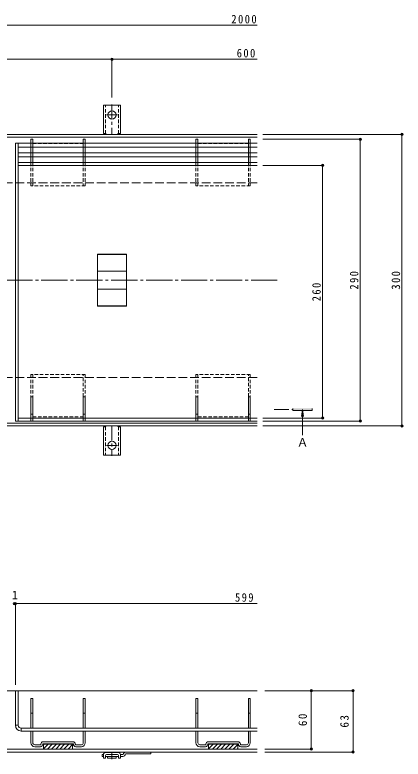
# Model space of a CAD drawing. Units: millimetres at full size, sheet at 1:3. Extents: x -1117 to 1162, y -824 to 816.
# Drawn here: x -408 to -8, y -433 to 332 of the extents above; entities that cross this region are included whole.
import ezdxf
from ezdxf.enums import TextEntityAlignment as Align

# ---------------------------------------------------------------- set-up
doc = ezdxf.new("R2010")
doc.units = ezdxf.units.MM
doc.header["$LTSCALE"] = 3
doc.header["$PDMODE"] = 32
doc.header["$PDSIZE"] = 2.4
for name, pattern in [('CHAIN1', [8, 5, -1, 1, -1]), ('CHAIN2', [12, 9, -1, 1, -1]), ('DASHED1', [1.8, 1.2, -0.6]), ('DASHED3', [4, 3, -1])]:
    doc.linetypes.add(name, pattern=pattern)
for name, color, linetype, lineweight in [('4-0', 7, 'CHAIN2', 9), ('4-1', 2, 'Continuous', 9), ('4-2', 3, 'Continuous', 9), ('4-3', 4, 'Continuous', 9), ('4-4', 7, 'Continuous', 9), ('4-5', 7, 'Continuous', 9), ('4-A', 6, 'Continuous', 9), ('4-C', 2, 'Continuous', 9)]:
    doc.layers.add(name, color=color, linetype=linetype, lineweight=lineweight)
doc.styles.add('ＭＳ ゴシック', font='')
doc.styles.get('ＭＳ ゴシック').set_extended_font_data('MS Gothic')

msp = doc.modelspace()

# ---------------------------------------------------------------- linework, layer by layer
at = {"layer": '4-0'}
msp.add_line((-1028.271, 59.401), (-136.344, 59.401), dxfattribs=at)
at = {"layer": '4-1'}
for p, q in [((-1081.252, 209.401), (-158.008, 209.401)), ((-1081.252, 206.401), (-158.008, 206.401)), ((-1081.252, -87.599), (-158.008, -87.599)), ((-1081.252, -90.599), (-158.008, -90.599)), ((-158.008, -363.119), (-1081.252, -363.119)), ((-158.008, -423.119), (-1081.252, -423.119)), ((-158.008, -426.119), (-1081.252, -426.119))]:
    msp.add_line(p, q, dxfattribs=at)
at = {"layer": '4-1', "linetype": 'DASHED3'}
for p, q in [((-1007.008, 159.401), (-158.008, 159.401)), ((-1007.008, -40.599), (-158.008, -40.599))]:
    msp.add_line(p, q, dxfattribs=at)
at = {"layer": '4-2'}
for p, q in [((-407.008, 200.401), (-404.008, 200.401)), ((-407.008, 200.401), (-407.008, -85.599)), ((-404.008, 200.401), (-404.008, -85.599)), ((-404.008, 180.401), (-158.008, 180.401)), ((-404.008, 177.401), (-158.008, 177.401)), ((-322.508, 32.648), (-322.508, 86.153)), ((-292.508, 86.153), (-322.508, 86.153)), ((-292.508, 85.752), (-322.508, 85.752)), ((-292.508, 86.153), (-292.508, 32.648)), ((-292.508, 68.633), (-322.508, 68.633)), ((-292.508, 50.169), (-322.508, 50.169)), ((-292.508, 33.05), (-322.508, 33.05)), ((-292.508, 32.648), (-322.508, 32.648)), ((-404.008, -82.599), (-158.008, -82.599)), ((-407.008, -85.599), (-404.008, -85.599)), ((-404.008, -85.599), (-158.008, -85.599)), ((-404.008, -363.119), (-407.008, -363.119)), ((-407.008, -398.619), (-407.008, -363.119)), ((-404.008, -398.619), (-404.008, -363.119)), ((-407.008, -398.619), (-404.008, -398.619)), ((-401.008, -401.619), (-401.008, -404.619)), ((-158.008, -401.619), (-401.008, -401.619)), ((-158.008, -404.619), (-401.008, -404.619))]:
    msp.add_line(p, q, dxfattribs=at)
for radius in [6, 3]:
    msp.add_arc((-401.008, -398.619), radius, 180, 270, dxfattribs=at)
at = {"layer": '4-3'}
for p, q in [((-391.008, 204.401), (-391.008, 200.401)), ((-389.008, 204.401), (-391.008, 204.401)), ((-389.008, 204.401), (-389.008, 200.401)), ((-337.008, 204.401), (-337.008, 200.401)), ((-335.008, 204.401), (-337.008, 204.401)), ((-335.008, 204.401), (-335.008, 200.401)), ((-221.008, 204.401), (-221.008, 200.401)), ((-219.008, 204.401), (-221.008, 204.401)), ((-219.008, 204.401), (-219.008, 200.401)), ((-167.008, 204.401), (-167.008, 200.401)), ((-165.008, 204.401), (-167.008, 204.401)), ((-165.008, 204.401), (-165.008, 200.401)), ((-391.008, 196.401), (-391.008, 190.401)), ((-389.008, 196.401), (-389.008, 190.401)), ((-337.008, 196.401), (-337.008, 190.401)), ((-335.008, 196.401), (-335.008, 190.401)), ((-221.008, 196.401), (-221.008, 190.401)), ((-219.008, 196.401), (-219.008, 190.401)), ((-167.008, 196.401), (-167.008, 190.401)), ((-165.008, 196.401), (-165.008, 190.401)), ((-391.008, 186.401), (-391.008, 180.401)), ((-389.008, 186.401), (-389.008, 180.401)), ((-337.008, 186.401), (-337.008, 180.401)), ((-335.008, 186.401), (-335.008, 180.401)), ((-221.008, 186.401), (-221.008, 180.401)), ((-219.008, 186.401), (-219.008, 180.401)), ((-167.008, 186.401), (-167.008, 180.401)), ((-165.008, 186.401), (-165.008, 180.401)), ((-389.008, -60.599), (-391.008, -60.599)), ((-391.008, -60.599), (-391.008, -82.599)), ((-389.008, -60.599), (-389.008, -82.599)), ((-335.008, -60.599), (-337.008, -60.599)), ((-337.008, -60.599), (-337.008, -82.599)), ((-335.008, -60.599), (-335.008, -82.599)), ((-219.008, -60.599), (-221.008, -60.599)), ((-221.008, -60.599), (-221.008, -82.599)), ((-219.008, -60.599), (-219.008, -82.599)), ((-165.008, -60.599), (-167.008, -60.599)), ((-167.008, -60.599), (-167.008, -82.599)), ((-165.008, -60.599), (-165.008, -82.599)), ((-389.008, -78.599), (-391.008, -78.599)), ((-335.008, -78.599), (-337.008, -78.599)), ((-219.008, -78.599), (-221.008, -78.599)), ((-165.008, -78.599), (-167.008, -78.599)), ((-391.008, -371.119), (-389.008, -371.119)), ((-391.008, -401.619), (-391.008, -371.119)), ((-389.008, -401.619), (-389.008, -371.119)), ((-337.008, -371.119), (-335.008, -371.119)), ((-337.008, -401.619), (-337.008, -371.119)), ((-335.008, -401.619), (-335.008, -371.119)), ((-221.008, -371.119), (-219.008, -371.119)), ((-221.008, -401.619), (-221.008, -371.119)), ((-219.008, -401.619), (-219.008, -371.119)), ((-167.008, -371.119), (-165.008, -371.119)), ((-167.008, -401.619), (-167.008, -371.119)), ((-165.008, -401.619), (-165.008, -371.119)), ((-391.008, -386.119), (-389.008, -386.119)), ((-337.008, -386.119), (-335.008, -386.119)), ((-219.008, -386.119), (-221.008, -386.119)), ((-165.008, -386.119), (-167.008, -386.119)), ((-391.008, -416.619), (-391.008, -404.619)), ((-389.008, -416.619), (-389.008, -404.619)), ((-337.008, -416.619), (-337.008, -404.619)), ((-335.008, -416.619), (-335.008, -404.619)), ((-221.008, -416.619), (-221.008, -404.619)), ((-219.008, -416.619), (-219.008, -404.619)), ((-167.008, -416.619), (-167.008, -404.619)), ((-165.008, -416.619), (-165.008, -404.619)), ((-387.008, -418.619), (-381.258, -418.619)), ((-387.008, -420.619), (-381.258, -420.619)), ((-378.258, -415.619), (-347.758, -415.619)), ((-378.258, -417.619), (-347.758, -417.619)), ((-378.008, -417.619), (-378.008, -423.119)), ((-348.008, -417.719), (-378.008, -417.719)), ((-348.008, -417.819), (-378.008, -417.819)), ((-348.008, -417.919), (-378.008, -417.919)), ((-348.008, -418.019), (-378.008, -418.019)), ((-348.008, -418.119), (-378.008, -418.119)), ((-373.207, -418.119), (-378.008, -422.92)), ((-377.45, -418.119), (-378.008, -418.677)), ((-368.965, -418.119), (-373.965, -423.119)), ((-364.722, -418.119), (-369.722, -423.119)), ((-360.479, -418.119), (-365.479, -423.119)), ((-356.237, -418.119), (-361.237, -423.119)), ((-351.994, -418.119), (-356.994, -423.119)), ((-348.008, -418.376), (-352.751, -423.119)), ((-348.008, -417.619), (-348.008, -423.119)), ((-344.758, -418.619), (-339.008, -418.619)), ((-344.758, -420.619), (-339.008, -420.619)), ((-211.258, -418.619), (-217.008, -418.619)), ((-211.258, -420.619), (-217.008, -420.619)), ((-177.758, -415.619), (-208.258, -415.619)), ((-177.758, -417.619), (-208.258, -417.619)), ((-208.008, -417.619), (-208.008, -423.119)), ((-208.008, -417.719), (-178.008, -417.719)), ((-208.008, -417.819), (-178.008, -417.819)), ((-208.008, -417.919), (-178.008, -417.919)), ((-208.008, -418.019), (-178.008, -418.019)), ((-203.207, -418.119), (-208.008, -422.92)), ((-207.45, -418.119), (-208.008, -418.677)), ((-208.008, -418.119), (-178.008, -418.119)), ((-198.965, -418.119), (-203.965, -423.119)), ((-194.722, -418.119), (-199.722, -423.119)), ((-190.479, -418.119), (-195.479, -423.119)), ((-186.237, -418.119), (-191.237, -423.119)), ((-181.994, -418.119), (-186.994, -423.119)), ((-178.008, -418.376), (-182.751, -423.119)), ((-178.008, -417.619), (-178.008, -423.119)), ((-169.008, -418.619), (-174.758, -418.619)), ((-169.008, -420.619), (-174.758, -420.619)), ((-378.008, -423.119), (-348.008, -423.119)), ((-348.008, -422.619), (-348.509, -423.119)), ((-178.008, -423.119), (-208.008, -423.119)), ((-178.008, -422.619), (-178.509, -423.119))]:
    msp.add_line(p, q, dxfattribs=at)
at = {"layer": '4-3', "linetype": 'DASHED1'}
for p, q in [((-391.008, 200.401), (-391.008, 196.401)), ((-389.008, 200.401), (-389.008, 196.401)), ((-389.008, 199.901), (-337.008, 199.901)), ((-337.008, 200.401), (-337.008, 196.401)), ((-335.008, 200.401), (-335.008, 196.401)), ((-221.008, 200.401), (-221.008, 196.401)), ((-219.008, 200.401), (-219.008, 196.401)), ((-219.008, 199.901), (-167.008, 199.901)), ((-167.008, 200.401), (-167.008, 196.401)), ((-165.008, 200.401), (-165.008, 196.401)), ((-391.008, 190.401), (-391.008, 186.401)), ((-389.008, 190.401), (-389.008, 186.401)), ((-337.008, 190.401), (-337.008, 186.401)), ((-335.008, 190.401), (-335.008, 186.401)), ((-221.008, 190.401), (-221.008, 186.401)), ((-219.008, 190.401), (-219.008, 186.401)), ((-167.008, 190.401), (-167.008, 186.401)), ((-165.008, 190.401), (-165.008, 186.401)), ((-391.008, 180.401), (-391.008, 156.401)), ((-389.008, 180.401), (-389.008, 156.401)), ((-337.008, 180.401), (-337.008, 156.401)), ((-335.008, 180.401), (-335.008, 156.401)), ((-221.008, 180.401), (-221.008, 156.401)), ((-219.008, 180.401), (-219.008, 156.401)), ((-167.008, 180.401), (-167.008, 156.401)), ((-165.008, 180.401), (-165.008, 156.401)), ((-335.008, 156.401), (-391.008, 156.401)), ((-165.008, 156.401), (-221.008, 156.401)), ((-391.008, -37.599), (-391.008, -60.599)), ((-335.008, -37.599), (-391.008, -37.599)), ((-389.008, -37.599), (-389.008, -60.599)), ((-337.008, -60.599), (-337.008, -37.599)), ((-335.008, -37.599), (-335.008, -60.599)), ((-221.008, -37.599), (-221.008, -60.599)), ((-165.008, -37.599), (-221.008, -37.599)), ((-219.008, -37.599), (-219.008, -60.599)), ((-167.008, -60.599), (-167.008, -37.599)), ((-165.008, -37.599), (-165.008, -60.599)), ((-391.008, -82.599), (-391.008, -85.599)), ((-389.008, -81.099), (-337.008, -81.099)), ((-389.008, -82.599), (-389.008, -85.599)), ((-337.008, -82.599), (-337.008, -85.599)), ((-335.008, -82.599), (-335.008, -85.599)), ((-221.008, -82.599), (-221.008, -85.599)), ((-219.008, -81.099), (-167.008, -81.099)), ((-219.008, -82.599), (-219.008, -85.599)), ((-167.008, -82.599), (-167.008, -85.599)), ((-165.008, -82.599), (-165.008, -85.599)), ((-389.008, -85.599), (-391.008, -85.599)), ((-335.008, -85.599), (-337.008, -85.599)), ((-219.008, -85.599), (-221.008, -85.599)), ((-165.008, -85.599), (-167.008, -85.599))]:
    msp.add_line(p, q, dxfattribs=at)
at = {"layer": '4-3'}
for centre, radius, start, end in [((-387.008, -416.619), 4, 180, 270), ((-387.008, -416.619), 2, 180, 270), ((-381.258, -418.119), 0.5, 270, 0), ((-381.258, -418.119), 2.5, 270, 0), ((-378.258, -418.119), 2.5, 90, 180), ((-378.258, -418.119), 0.5, 90, 180), ((-347.758, -418.119), 2.5, 0, 90), ((-347.758, -418.119), 0.5, 0, 90), ((-344.758, -418.119), 2.5, 180, 270), ((-344.758, -418.119), 0.5, 180, 270), ((-339.008, -416.619), 4, 270, 0), ((-339.008, -416.619), 2, 270, 0), ((-217.008, -416.619), 4, 180, 270), ((-217.008, -416.619), 2, 180, 270), ((-211.258, -418.119), 0.5, 270, 0), ((-211.258, -418.119), 2.5, 270, 0), ((-208.258, -418.119), 2.5, 90, 180), ((-208.258, -418.119), 0.5, 90, 180), ((-177.758, -418.119), 2.5, 0, 90), ((-177.758, -418.119), 0.5, 0, 90), ((-174.758, -418.119), 2.5, 180, 270), ((-174.758, -418.119), 0.5, 180, 270), ((-169.008, -416.619), 4, 270, 0), ((-169.008, -416.619), 2, 270, 0)]:
    msp.add_arc(centre, radius, start, end, dxfattribs=at)
at = {"layer": '4-4'}
for p, q in [((-1007.508, 321.694), (-158.008, 321.694)), ((-907.508, 286.694), (-307.508, 286.694)), ((-307.508, 287.594), (-307.508, 247.365)), ((-307.508, 286.694), (-158.008, 286.694)), ((-7.894, 209.401), (-152.008, 209.401)), ((-8.794, 209.401), (-8.794, -90.599)), ((-50.893, 204.401), (-152.008, 204.401)), ((-51.793, 204.401), (-51.793, -85.599)), ((-89.648, 177.401), (-152.008, 177.401)), ((-90.548, 177.401), (-90.548, -82.599)), ((-89.648, -82.599), (-152.008, -82.599)), ((-50.893, -85.599), (-152.008, -85.599)), ((-7.894, -90.599), (-152.008, -90.599)), ((-407.008, -272.497), (-407.008, -357.12)), ((-57.957, -363.119), (-150.008, -363.119)), ((-102.156, -363.119), (-102.156, -423.119)), ((-59.157, -363.119), (-59.157, -426.119)), ((-100.956, -423.119), (-150.008, -423.119)), ((-57.957, -426.119), (-150.008, -426.119))]:
    msp.add_line(p, q, dxfattribs=at)
msp.add_lwpolyline([(-408.008, -273.397), (-407.008, -273.397), (-158.008, -273.397)], dxfattribs=at)
for p in [(-307.508, 286.694), (-8.794, 209.401), (-51.793, 204.401), (-90.548, 177.401), (-90.548, -82.599), (-51.793, -85.599), (-8.794, -90.599), (-408.008, -273.397), (-407.008, -273.397), (-102.156, -363.119), (-59.157, -363.119), (-102.156, -423.119), (-59.157, -426.119)]:
    msp.add_point(p, dxfattribs=at)
at = {"layer": '4-5', "color": 4, "linetype": 'CHAIN1'}
msp.add_line((-140.286, -73.599), (-121.31, -73.599), dxfattribs=at)
at = {"layer": '4-5', "color": 4}
for p, q in [((-121.31, -74.599), (-121.31, -72.599)), ((-101.31, -74.599), (-121.31, -74.599)), ((-111.247, -73.599), (-112.226, -81.035)), ((-101.31, -72.599), (-101.31, -74.599)), ((-111.247, -99.419), (-111.247, -99.974))]:
    msp.add_line(p, q, dxfattribs=at)
msp.add_lwpolyline([(-111.247, -99.419), (-111.247, -73.599), (-110.269, -81.035)], dxfattribs=at)
msp.add_solid([(-121.31, -72.599), (-121.31, -74.599), (-101.31, -72.599), (-101.31, -74.599)], dxfattribs=at)
at = {"layer": '4-A'}
for p, q in [((-404.008, 200.401), (-158.008, 200.401)), ((-404.008, 196.401), (-158.008, 196.401)), ((-404.008, 190.401), (-158.008, 190.401)), ((-404.008, 186.401), (-158.008, 186.401))]:
    msp.add_line(p, q, dxfattribs=at)
at = {"layer": '4-C'}
for p, q in [((-316.258, 210.401), (-316.258, 239.401)), ((-298.758, 239.401), (-316.258, 239.401)), ((-298.758, 210.401), (-298.758, 239.401)), ((-316.258, 210.401), (-315.008, 210.401)), ((-298.758, 210.401), (-300.008, 210.401)), ((-316.258, -91.599), (-316.258, -120.599)), ((-316.258, -91.599), (-315.008, -91.599)), ((-298.758, -91.599), (-300.008, -91.599)), ((-298.758, -91.599), (-298.758, -120.599)), ((-298.758, -120.599), (-316.258, -120.599)), ((-317.508, -430.619), (-317.508, -428.619)), ((-316.258, -428.619), (-317.508, -428.619)), ((-316.258, -428.619), (-316.258, -432.419)), ((-300.758, -426.619), (-314.258, -426.619)), ((-313.258, -428.619), (-301.758, -428.619)), ((-298.758, -428.619), (-298.758, -432.419)), ((-296.008, -428.619), (-298.758, -428.619)), ((-267.508, -428.119), (-293.508, -428.119)), ((-267.508, -428.119), (-267.508, -426.119)), ((-316.258, -430.619), (-317.508, -430.619)), ((-316.258, -432.419), (-314.258, -432.419)), ((-314.258, -429.619), (-314.258, -432.419)), ((-300.758, -430.619), (-314.258, -430.619)), ((-312.008, -432.119), (-312.008, -430.619)), ((-303.508, -432.619), (-311.508, -432.619)), ((-303.008, -432.119), (-303.008, -430.619)), ((-300.758, -429.619), (-300.758, -432.419)), ((-300.758, -432.419), (-298.758, -432.419)), ((-296.467, -430.619), (-298.758, -430.619))]:
    msp.add_line(p, q, dxfattribs=at)
at = {"layer": '4-C', "linetype": 'DASHED1'}
for p, q in [((-314.258, 210.255), (-314.258, 239.401)), ((-300.758, 210.255), (-300.758, 239.401)), ((-314.258, -91.453), (-314.258, -120.599)), ((-300.758, -91.453), (-300.758, -120.599))]:
    msp.add_line(p, q, dxfattribs=at)
at = {"layer": '4-C', "linetype": 'CHAIN1'}
for p, q in [((-307.508, 240.181), (-307.508, 209.401)), ((-313.284, 229.401), (-301.732, 229.401)), ((-307.508, -90.599), (-307.508, -121.379)), ((-301.732, -110.599), (-313.284, -110.599)), ((-307.508, -426.262), (-307.508, -433.427))]:
    msp.add_line(p, q, dxfattribs=at)
at = {"layer": '4-C'}
for centre in [(-307.508, 229.401), (-307.508, -110.599)]:
    msp.add_circle(centre, 4.25, dxfattribs=at)
for centre, radius, start, end in [((-315.008, 208.401), 2, 30.00051, 90), ((-300.008, 208.401), 2, 90, 149.99949), ((-315.008, -89.599), 2, 270, 329.99949), ((-300.008, -89.599), 2, 210.00051, 270), ((-314.258, -428.619), 2, 90, 180), ((-313.258, -429.619), 1, 90, 180), ((-301.758, -429.619), 1, 0, 90), ((-300.758, -428.619), 2, 0, 90), ((-296.467, -427.619), 3, 270, 348.69007), ((-293.049, -429.119), 3, 90, 168.69007), ((-311.508, -432.119), 0.5, 180, 270), ((-303.508, -432.119), 0.5, 270, 0)]:
    msp.add_arc(centre, radius, start, end, dxfattribs=at)

# ---------------------------------------------------------------- texts
at = {"layer": '4-4', "color": 2, "style": 'ＭＳ ゴシック'}
msp.add_text('1', height=8.798, dxfattribs=at).set_placement((-410.508, -271.597), align=Align.BOTTOM_LEFT)
at = {"layer": '4-4', "color": 2, "char_height": 8.798, "attachment_point": 7, "style": 'ＭＳ ゴシック'}
for s, insert in [('\\T1.28;\\W0.9;2000', (-184.548, 323.494)), ('\\T1.27;\\W0.9;600', (-178.978, 288.494)), ('\\T1.27;\\W0.9;599', (-180.755, -271.597))]:
    msp.add_mtext(s, dxfattribs=dict(at, insert=insert))
at = {"layer": '4-4', "color": 2, "char_height": 8.798, "attachment_point": 7, "rotation": 90, "style": 'ＭＳ ゴシック'}
for s, insert in [('\\T1.27;\\W0.9;290', (-53.593, 49.651)), ('\\T1.27;\\W0.9;300', (-10.594, 49.651)), ('\\T1.27;\\W0.9;260', (-92.348, 37.651)), ('\\T1.27;\\W0.95;60', (-106.556, -399.494)), ('\\T1.27;\\W0.95;63', (-63.557, -400.994))]:
    msp.add_mtext(s, dxfattribs=dict(at, insert=insert))
at = {"layer": '4-5', "color": 2, "style": 'ＭＳ ゴシック'}
msp.add_text('Ａ', height=8.798, dxfattribs=at).set_placement((-117.154, -114.699), align=Align.BOTTOM_LEFT)

doc.saveas('drawing.dxf')
